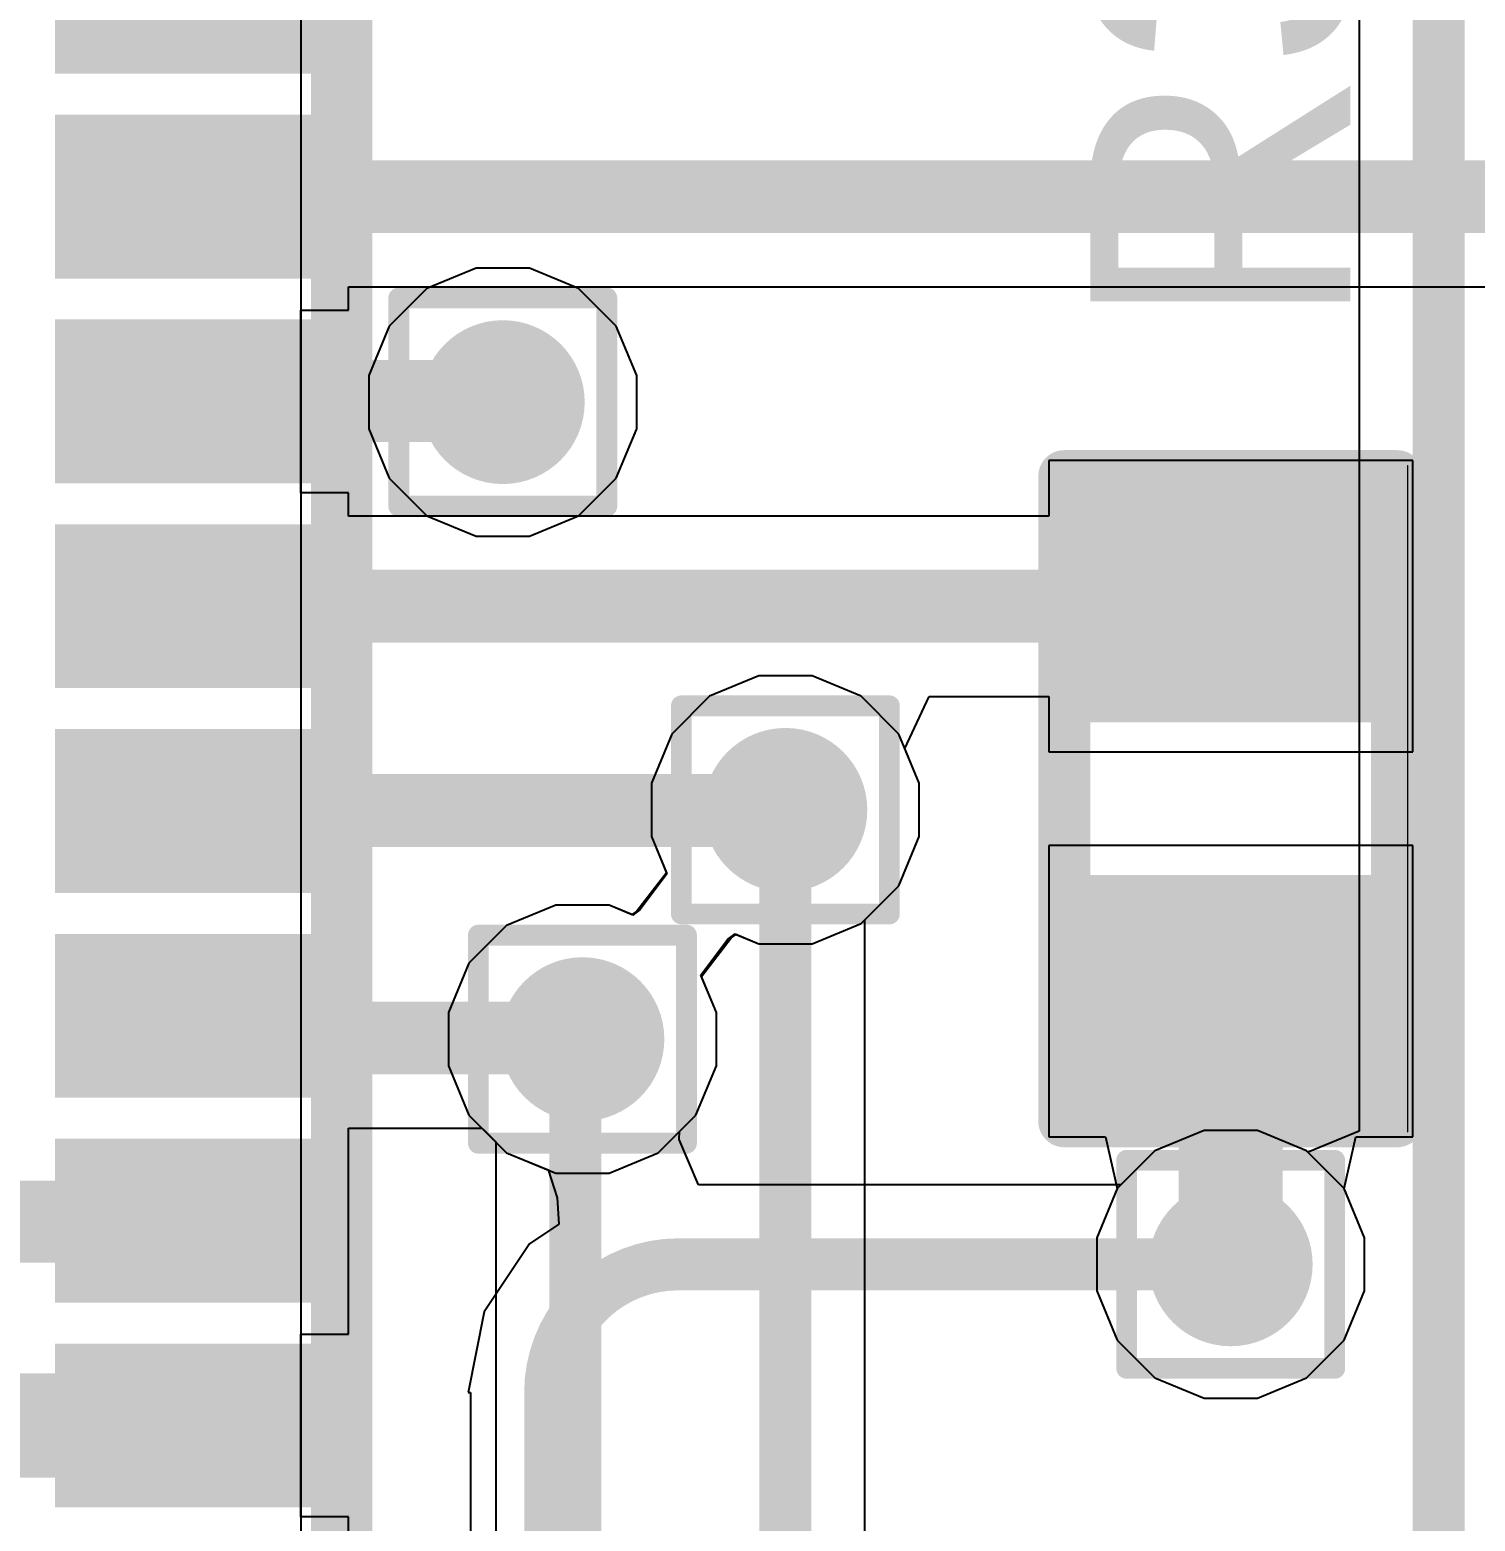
# Model space of a CAD drawing. Header units: inches. Extents: x -12 to 5355, y -7 to 5366.
# Drawn here: x 28.183 to 31.712, y 38.946 to 42.587 of the extents above; entities that cross this region are included whole.
import ezdxf

# ---------------------------------------------------------------- set-up
doc = ezdxf.new("R2010")
doc.units = ezdxf.units.IN
for name, color, linetype in [('BOTTOM LAYER', 5, 'Continuous'), ('Drill Drawing', 1, 'Continuous'), ('GROUND1', 16, 'Continuous'), ('GROUND2', 156, 'Continuous'), ('POWER', 76, 'Continuous'), ('SIGNAL', 90, 'Continuous'), ('TOP LAYER', 1, 'Continuous'), ('Top Overlay', 2, 'Continuous'), ('Top Paste', 8, 'Continuous'), ('Top Solder', 216, 'Continuous'), ('Via Holes', 16, 'Continuous')]:
    doc.layers.add(name, color=color, linetype=linetype)
doc.styles.add('Arial', font='', dxfattribs={"height": 0.2})
doc.styles.get('Arial').set_extended_font_data('Arial')

# ---------------------------------------------------------------- blocks, each defined once
blk = doc.blocks.new('R___0402_25')
at = {"layer": 'TOP LAYER'}
for points in [[(-0.6985, -0.3175), (-0.6985, 0.3175), (-0.2412999999999999, 0.3175), (-0.2413, -0.3175)], [(0.2412999999999999, -0.3175), (0.2413, 0.3175), (0.6985, 0.3175), (0.6985, -0.3175)]]:
    blk.add_hatch(color=1, dxfattribs=at).paths.add_polyline_path(points)
at = {"layer": 'Top Paste'}
for points in [[(-0.6985, -0.3175), (-0.6985, 0.3175), (-0.2412999999999999, 0.3175), (-0.2413, -0.3175)], [(0.2412999999999999, -0.3175), (0.2413, 0.3175), (0.6985, 0.3175), (0.6985, -0.3175)]]:
    blk.add_hatch(color=8, dxfattribs=at).paths.add_polyline_path(points)
at = {"layer": 'Top Solder'}
for points in [[(-0.75350116, -0.37250116), (-0.75350116, 0.37250116), (-0.1862988399999999, 0.37250116), (-0.18629884, -0.37250116)], [(0.1862988399999999, -0.37250116), (0.18629884, 0.37250116), (0.75350116, 0.37250116), (0.75350116, -0.37250116)]]:
    blk.add_hatch(color=216, dxfattribs=at).paths.add_polyline_path(points)
at = {"layer": 'Top Overlay'}
for points in [[(-0.7874, 0.4064, 0.127, 0.127, 0), (0.7874, 0.4064, 0.127, 0.127, 0)], [(-0.7874, 0.4064, 0.127, 0.127, 0), (-0.7874, -0.4064, 0.127, 0.127, 0)], [(0.7874, 0.4064, 0.127, 0.127, 0), (0.7874, -0.4064, 0.127, 0.127, 0)], [(-0.7874, -0.4064, 0.127, 0.127, 0), (0.7874, -0.4064, 0.127, 0.127, 0)], [(-0.8128, -0.4318, 0.0032258, 0.0032258, 0), (0.8128, -0.4318, 0.0032258, 0.0032258, 0)]]:
    blk.add_lwpolyline(points, format="xyseb", dxfattribs=at)
for points in [[(-0.8191499999999999, 0.4064, 0.0635, 0.0635, 1), (-0.7556499999999999, 0.4064, 0.0635, 0.0635, 1)], [(-0.8191499999999999, 0.4064, 0.0635, 0.0635, 1), (-0.7556499999999999, 0.4064, 0.0635, 0.0635, 1)], [(0.7556499999999999, 0.4064, 0.0635, 0.0635, 1), (0.8191499999999999, 0.4064, 0.0635, 0.0635, 1)], [(0.7556499999999999, 0.4064, 0.0635, 0.0635, 1), (0.8191499999999999, 0.4064, 0.0635, 0.0635, 1)], [(-0.8191499999999999, -0.4064, 0.0635, 0.0635, 1), (-0.7556499999999999, -0.4064, 0.0635, 0.0635, 1)], [(-0.8191499999999999, -0.4064, 0.0635, 0.0635, 1), (-0.7556499999999999, -0.4064, 0.0635, 0.0635, 1)], [(0.7556499999999999, -0.4064, 0.0635, 0.0635, 1), (0.8191499999999999, -0.4064, 0.0635, 0.0635, 1)], [(0.7556499999999999, -0.4064, 0.0635, 0.0635, 1), (0.8191499999999999, -0.4064, 0.0635, 0.0635, 1)], [(-0.81360518, -0.4318, 0.0016129, 0.0016129, 1), (-0.8119948199999999, -0.4318, 0.0016129, 0.0016129, 1)], [(0.8119948199999999, -0.4318, 0.0016129, 0.0016129, 1), (0.81360518, -0.4318, 0.0016129, 0.0016129, 1)]]:
    blk.add_lwpolyline(points, format="xyseb", close=True, dxfattribs=at)
blk = doc.blocks.new('LGA50P1600X1050X104_161N_85')
at = {"layer": 'TOP LAYER'}
for points in [[(-2.90002468, -4.85000046), (-2.60002528, -4.85000046), (-2.60002528, -5.38999938), (-2.90002468, -5.38999938)], [(-2.40002314, -4.85000046), (-2.10002374, -4.85000046), (-2.10002374, -5.38999938), (-2.40002314, -5.38999938)], [(-1.90002414, -4.85000046), (-1.60002474, -4.85000046), (-1.60002474, -5.38999938), (-1.90002414, -5.38999938)], [(-1.40002514, -4.85000046), (-1.10002574, -4.85000046), (-1.10002574, -5.38999938), (-1.40002514, -5.38999938)], [(-0.9000235999999999, -4.85000046), (-0.6000242, -4.85000046), (-0.6000242, -5.38999938), (-0.9000235999999999, -5.38999938)], [(-0.4000246, -4.85000046), (-0.1000252, -4.85000046), (-0.1000252, -5.38999938), (-0.4000246, -5.38999938)], [(0.09997693999999999, -4.85000046), (0.39997634, -4.85000046), (0.39997634, -5.38999938), (0.09997693999999999, -5.38999938)], [(0.59997594, -4.85000046), (0.89997534, -4.85000046), (0.89997534, -5.38999938), (0.59997594, -5.38999938)]]:
    blk.add_hatch(color=1, dxfattribs=at).paths.add_polyline_path(points)
at = {"layer": 'Top Paste'}
for points in [[(-2.90002468, -4.85000046), (-2.60002528, -4.85000046), (-2.60002528, -5.38999938), (-2.90002468, -5.38999938)], [(-2.40002314, -4.85000046), (-2.10002374, -4.85000046), (-2.10002374, -5.38999938), (-2.40002314, -5.38999938)], [(-1.90002414, -4.85000046), (-1.60002474, -4.85000046), (-1.60002474, -5.38999938), (-1.90002414, -5.38999938)], [(-1.40002514, -4.85000046), (-1.10002574, -4.85000046), (-1.10002574, -5.38999938), (-1.40002514, -5.38999938)], [(-0.9000235999999999, -4.85000046), (-0.6000242, -4.85000046), (-0.6000242, -5.38999938), (-0.9000235999999999, -5.38999938)], [(-0.4000246, -4.85000046), (-0.1000252, -4.85000046), (-0.1000252, -5.38999938), (-0.4000246, -5.38999938)], [(0.09997693999999999, -4.85000046), (0.39997634, -4.85000046), (0.39997634, -5.38999938), (0.09997693999999999, -5.38999938)], [(0.59997594, -4.85000046), (0.89997534, -4.85000046), (0.89997534, -5.38999938), (0.59997594, -5.38999938)]]:
    blk.add_hatch(color=8, dxfattribs=at).paths.add_polyline_path(points)
at = {"layer": 'Top Solder'}
for points in [[(-2.95002458, -4.800000559999999), (-2.55002538, -4.800000559999999), (-2.55002538, -5.43999928), (-2.95002458, -5.43999928)], [(-2.45002304, -4.800000559999999), (-2.05002384, -4.800000559999999), (-2.05002384, -5.43999928), (-2.45002304, -5.43999928)], [(-1.95002404, -4.800000559999999), (-1.55002484, -4.800000559999999), (-1.55002484, -5.43999928), (-1.95002404, -5.43999928)], [(-1.45002504, -4.800000559999999), (-1.05002584, -4.800000559999999), (-1.05002584, -5.43999928), (-1.45002504, -5.43999928)], [(-0.9500234999999999, -4.800000559999999), (-0.5500243, -4.800000559999999), (-0.5500243, -5.43999928), (-0.9500234999999999, -5.43999928)], [(-0.4500245, -4.800000559999999), (-0.05002529999999999, -4.800000559999999), (-0.05002529999999999, -5.43999928), (-0.4500245, -5.43999928)], [(0.04997703999999999, -4.800000559999999), (0.44997624, -4.800000559999999), (0.44997624, -5.43999928), (0.04997703999999999, -5.43999928)], [(0.54997604, -4.800000559999999), (0.9499752399999999, -4.800000559999999), (0.9499752399999999, -5.43999928), (0.54997604, -5.43999928)]]:
    blk.add_hatch(color=216, dxfattribs=at).paths.add_polyline_path(points)
at = {"layer": 'TOP LAYER'}
blk.add_line((8.14999894, -5.39999936), (-8.14999894, -5.39999936), dxfattribs=at)
at = {"layer": 'Top Overlay'}
blk.add_lwpolyline([(-8.24999874, -5.49999916, 0.1499997, 0.1499997, 0), (8.25000128, -5.49999916, 0.1499997, 0.1499997, 0)], format="xyseb", dxfattribs=at)

msp = doc.modelspace()

# ---------------------------------------------------------------- hatches: boundary and pattern name
at = {"layer": 'BOTTOM LAYER'}
h = msp.add_hatch(color=5, dxfattribs=at)
edge = h.paths.add_edge_path()
edge.add_arc((29.33758674, 41.67801164), 0.1999996, 0, 360)
h = msp.add_hatch(color=5, dxfattribs=at)
edge = h.paths.add_edge_path()
edge.add_arc((30.027626, 40.6825958), 0.1999996, 0, 360)
h = msp.add_hatch(color=5, dxfattribs=at)
edge = h.paths.add_edge_path()
edge.add_arc((29.53203135999999, 40.12284584), 0.1999996, 0, 360)
h = msp.add_hatch(color=5, dxfattribs=at)
edge = h.paths.add_edge_path()
edge.add_arc((31.115, 39.5732), 0.1999996, 0, 360)
at = {"layer": 'GROUND1'}
h = msp.add_hatch(color=16, dxfattribs=at)
edge = h.paths.add_edge_path()
edge.add_arc((29.33758674, 41.67801164), 0.1999996, 0, 360)
h = msp.add_hatch(color=16, dxfattribs=at)
edge = h.paths.add_edge_path()
edge.add_arc((30.027626, 40.6825958), 0.1999996, 0, 360)
h = msp.add_hatch(color=16, dxfattribs=at)
edge = h.paths.add_edge_path()
edge.add_arc((29.53203135999999, 40.12284584), 0.1999996, 0, 360)
h = msp.add_hatch(color=16, dxfattribs=at)
edge = h.paths.add_edge_path()
edge.add_arc((31.115, 39.5732), 0.1999996, 0, 360)
at = {"layer": 'GROUND2'}
h = msp.add_hatch(color=156, dxfattribs=at)
edge = h.paths.add_edge_path()
edge.add_arc((29.33758674, 41.67801164), 0.1999996, 0, 360)
h = msp.add_hatch(color=156, dxfattribs=at)
edge = h.paths.add_edge_path()
edge.add_arc((30.027626, 40.6825958), 0.1999996, 0, 360)
h = msp.add_hatch(color=156, dxfattribs=at)
edge = h.paths.add_edge_path()
edge.add_arc((29.53203135999999, 40.12284584), 0.1999996, 0, 360)
h = msp.add_hatch(color=156, dxfattribs=at)
edge = h.paths.add_edge_path()
edge.add_arc((31.115, 39.5732), 0.1999996, 0, 360)
at = {"layer": 'POWER'}
h = msp.add_hatch(color=76, dxfattribs=at)
edge = h.paths.add_edge_path()
edge.add_arc((29.33758674, 41.67801164), 0.1999996, 0, 360)
h = msp.add_hatch(color=76, dxfattribs=at)
edge = h.paths.add_edge_path()
edge.add_arc((30.027626, 40.6825958), 0.1999996, 0, 360)
h = msp.add_hatch(color=76, dxfattribs=at)
edge = h.paths.add_edge_path()
edge.add_arc((29.53203135999999, 40.12284584), 0.1999996, 0, 360)
h = msp.add_hatch(color=76, dxfattribs=at)
edge = h.paths.add_edge_path()
edge.add_arc((31.115, 39.5732), 0.1999996, 0, 360)
at = {"layer": 'SIGNAL'}
h = msp.add_hatch(color=90, dxfattribs=at)
edge = h.paths.add_edge_path()
edge.add_arc((29.33758674, 41.67801164), 0.1999996, 0, 360)
h = msp.add_hatch(color=90, dxfattribs=at)
edge = h.paths.add_edge_path()
edge.add_arc((30.027626, 40.6825958), 0.1999996, 0, 360)
h = msp.add_hatch(color=90, dxfattribs=at)
edge = h.paths.add_edge_path()
edge.add_arc((29.53203135999999, 40.12284584), 0.1999996, 0, 360)
h = msp.add_hatch(color=90, dxfattribs=at)
edge = h.paths.add_edge_path()
edge.add_arc((31.115, 39.5732), 0.1999996, 0, 360)
at = {"layer": 'TOP LAYER'}
h = msp.add_hatch(color=1, dxfattribs=at)
edge = h.paths.add_edge_path()
edge.add_arc((29.33758674, 41.67801164), 0.1999996, 0, 360)
for points in [[(28.29420046, 41.82977156), (28.29420046, 41.52977216), (28.90399858, 41.52977216), (28.90399858, 41.82977156)], [(28.29420046, 39.32977148), (28.29420046, 39.02977207999999), (28.90399858, 39.02977207999999), (28.90399858, 39.32977148)]]:
    msp.add_hatch(color=1, dxfattribs=at).paths.add_polyline_path(points)
h = msp.add_hatch(color=1, dxfattribs=at)
edge = h.paths.add_edge_path()
edge.add_arc((30.027626, 40.6825958), 0.1999996, 0, 360)
h = msp.add_hatch(color=1, dxfattribs=at)
edge = h.paths.add_edge_path()
edge.add_arc((29.53203135999999, 40.12284584), 0.1999996, 0, 360)
h = msp.add_hatch(color=1, dxfattribs=at)
edge = h.paths.add_edge_path()
edge.add_arc((31.115, 39.5732), 0.1999996, 0, 360)
at = {"layer": 'Via Holes'}
h = msp.add_hatch(color=7, dxfattribs=at)
edge = h.paths.add_edge_path()
edge.add_arc((29.33758674, 41.67801164), 0.0999998, 0, 360)
h = msp.add_hatch(color=7, dxfattribs=at)
edge = h.paths.add_edge_path()
edge.add_arc((30.027626, 40.6825958), 0.0999998, 0, 360)
h = msp.add_hatch(color=7, dxfattribs=at)
edge = h.paths.add_edge_path()
edge.add_arc((29.53203135999999, 40.12284584), 0.0999998, 0, 360)
h = msp.add_hatch(color=7, dxfattribs=at)
edge = h.paths.add_edge_path()
edge.add_arc((31.115, 39.5732), 0.0999998, 0, 360)

# ---------------------------------------------------------------- linework, layer by layer
at = {"layer": 'BOTTOM LAYER'}
for p, q in [((29.96258168, 41.0095954), (29.8423965, 40.9598114)), ((30.09267032, 41.0095954), (29.96258168, 41.0095954)), ((30.2128555, 40.9598114), (30.09267032, 41.0095954)), ((29.8423965, 40.9598114), (29.7504104, 40.86782529999999)), ((30.3048416, 40.86782529999999), (30.2128555, 40.9598114)), ((29.7504104, 40.86782529999999), (29.7006264, 40.74764011999999)), ((30.35462559999999, 40.74764011999999), (30.3048416, 40.86782529999999)), ((29.7006264, 40.74764011999999), (29.7006264, 40.61755148)), ((30.35462559999999, 40.61755148), (30.35462559999999, 40.74764011999999)), ((29.7006264, 40.61755148), (29.73719478, 40.5292687)), ((30.3048416, 40.4973663), (30.35462559999999, 40.61755148)), ((29.73719478, 40.5292687), (29.66476414, 40.4355935)), ((30.22185726, 40.41438195999999), (30.3048416, 40.4973663)), ((29.46698704, 40.44984544), (29.34680186, 40.40006143999999)), ((29.59707568, 40.44984544), (29.46698704, 40.44984544)), ((29.65262294, 40.42683558), (29.59707568, 40.44984544)), ((29.66476414, 40.4355935), (29.65262294, 40.42683558)), ((30.22185726, 38.0779782), (30.22185726, 40.41438195999999)), ((29.34680186, 40.40006143999999), (29.25481576, 40.30807534)), ((29.25481576, 40.30807534), (29.20503176, 40.18789016)), ((29.20503176, 40.18789016), (29.20503176, 40.05780152)), ((29.20503176, 40.05780152), (29.25481576, 39.93761634)), ((29.25481576, 39.93761634), (29.32056874, 39.87186336)), ((29.32056874, 39.87186336), (29.32056874, 38.3779522)), ((31.04995568, 39.9001996), (30.9297705, 39.8504156)), ((31.18004432, 39.9001996), (31.04995568, 39.9001996)), ((31.3002295, 39.8504156), (31.18004432, 39.9001996)), ((30.9297705, 39.8504156), (30.8377844, 39.7584295)), ((31.3922156, 39.7584295), (31.3002295, 39.8504156)), ((30.8377844, 39.7584295), (30.7880004, 39.63824432)), ((31.4419996, 39.63824432), (31.3922156, 39.7584295)), ((30.7880004, 39.63824432), (30.7880004, 39.50815567999999)), ((31.4419996, 39.50815567999999), (31.4419996, 39.63824432)), ((30.7880004, 39.50815567999999), (30.8377844, 39.38797049999999)), ((31.3922156, 39.38797049999999), (31.4419996, 39.50815567999999)), ((30.8377844, 39.38797049999999), (30.9297705, 39.29598439999999)), ((31.3002295, 39.29598439999999), (31.3922156, 39.38797049999999)), ((30.9297705, 39.29598439999999), (31.04995568, 39.2462004)), ((31.18004432, 39.2462004), (31.3002295, 39.29598439999999)), ((31.04995568, 39.2462004), (31.18004432, 39.2462004))]:
    msp.add_line(p, q, dxfattribs=at)
for points in [[(30.027626, 38.0779782, 0.127, 0.127, 0), (30.027626, 40.6825958, 0.127, 0.127, 0)], [(29.5148, 38.3779522, 0.127, 0.127, 0), (29.5148, 40.12284584, 0.127, 0.127, 0)], [(29.5148, 40.12284584, 0.127, 0.127, 0), (29.53203135999999, 40.12284584, 0.127, 0.127, 0)]]:
    msp.add_lwpolyline(points, format="xyseb", dxfattribs=at)
for points in [[(29.995876, 40.6825958, 0.0635, 0.0635, 1), (30.059376, 40.6825958, 0.0635, 0.0635, 1)], [(29.48305, 40.12284584, 0.0635, 0.0635, 1), (29.54655, 40.12284584, 0.0635, 0.0635, 1)], [(29.48305, 40.12284584, 0.0635, 0.0635, 1), (29.54655, 40.12284584, 0.0635, 0.0635, 1)], [(29.50028136, 40.12284584, 0.0635, 0.0635, 1), (29.56378136, 40.12284584, 0.0635, 0.0635, 1)]]:
    msp.add_lwpolyline(points, format="xyseb", close=True, dxfattribs=at)
at = {"layer": 'Drill Drawing'}
for points in [[(29.08358674, 41.93201164, 0.0508, 0.0508, 0), (29.59158674, 41.93201164, 0.0508, 0.0508, 0)], [(29.08358674, 41.42401164, 0.0508, 0.0508, 0), (29.08358674, 41.93201164, 0.0508, 0.0508, 0)], [(29.59158674, 41.42401164, 0.0508, 0.0508, 0), (29.59158674, 41.93201164, 0.0508, 0.0508, 0)], [(29.08358674, 41.42401164, 0.0508, 0.0508, 0), (29.59158674, 41.42401164, 0.0508, 0.0508, 0)], [(29.773626, 40.9365958, 0.0508, 0.0508, 0), (30.281626, 40.9365958, 0.0508, 0.0508, 0)], [(29.773626, 40.4285958, 0.0508, 0.0508, 0), (29.773626, 40.9365958, 0.0508, 0.0508, 0)], [(30.281626, 40.4285958, 0.0508, 0.0508, 0), (30.281626, 40.9365958, 0.0508, 0.0508, 0)], [(29.773626, 40.4285958, 0.0508, 0.0508, 0), (30.281626, 40.4285958, 0.0508, 0.0508, 0)], [(29.27803136, 40.37684583999999, 0.0508, 0.0508, 0), (29.78603136, 40.37684583999999, 0.0508, 0.0508, 0)], [(29.27803136, 39.86884584, 0.0508, 0.0508, 0), (29.27803136, 40.37684583999999, 0.0508, 0.0508, 0)], [(29.78603136, 39.86884584, 0.0508, 0.0508, 0), (29.78603136, 40.37684583999999, 0.0508, 0.0508, 0)], [(29.27803136, 39.86884584, 0.0508, 0.0508, 0), (29.78603136, 39.86884584, 0.0508, 0.0508, 0)], [(30.861, 39.8272, 0.0508, 0.0508, 0), (31.369, 39.8272, 0.0508, 0.0508, 0)], [(30.861, 39.3192, 0.0508, 0.0508, 0), (30.861, 39.8272, 0.0508, 0.0508, 0)], [(31.369, 39.3192, 0.0508, 0.0508, 0), (31.369, 39.8272, 0.0508, 0.0508, 0)], [(30.861, 39.3192, 0.0508, 0.0508, 0), (31.369, 39.3192, 0.0508, 0.0508, 0)]]:
    msp.add_lwpolyline(points, format="xyseb", dxfattribs=at)
for points in [[(29.07088674, 41.93201164, 0.0254, 0.0254, 1), (29.09628674, 41.93201164, 0.0254, 0.0254, 1)], [(29.07088674, 41.93201164, 0.0254, 0.0254, 1), (29.09628674, 41.93201164, 0.0254, 0.0254, 1)], [(29.57888674, 41.93201164, 0.0254, 0.0254, 1), (29.60428674, 41.93201164, 0.0254, 0.0254, 1)], [(29.57888674, 41.93201164, 0.0254, 0.0254, 1), (29.60428674, 41.93201164, 0.0254, 0.0254, 1)], [(29.07088674, 41.42401164, 0.0254, 0.0254, 1), (29.09628674, 41.42401164, 0.0254, 0.0254, 1)], [(29.07088674, 41.42401164, 0.0254, 0.0254, 1), (29.09628674, 41.42401164, 0.0254, 0.0254, 1)], [(29.57888674, 41.42401164, 0.0254, 0.0254, 1), (29.60428674, 41.42401164, 0.0254, 0.0254, 1)], [(29.57888674, 41.42401164, 0.0254, 0.0254, 1), (29.60428674, 41.42401164, 0.0254, 0.0254, 1)], [(29.76092599999999, 40.9365958, 0.0254, 0.0254, 1), (29.786326, 40.9365958, 0.0254, 0.0254, 1)], [(29.76092599999999, 40.9365958, 0.0254, 0.0254, 1), (29.786326, 40.9365958, 0.0254, 0.0254, 1)], [(30.268926, 40.9365958, 0.0254, 0.0254, 1), (30.294326, 40.9365958, 0.0254, 0.0254, 1)], [(30.268926, 40.9365958, 0.0254, 0.0254, 1), (30.294326, 40.9365958, 0.0254, 0.0254, 1)], [(29.76092599999999, 40.4285958, 0.0254, 0.0254, 1), (29.786326, 40.4285958, 0.0254, 0.0254, 1)], [(29.76092599999999, 40.4285958, 0.0254, 0.0254, 1), (29.786326, 40.4285958, 0.0254, 0.0254, 1)], [(30.268926, 40.4285958, 0.0254, 0.0254, 1), (30.294326, 40.4285958, 0.0254, 0.0254, 1)], [(30.268926, 40.4285958, 0.0254, 0.0254, 1), (30.294326, 40.4285958, 0.0254, 0.0254, 1)], [(29.26533136, 40.37684583999999, 0.0254, 0.0254, 1), (29.29073136, 40.37684583999999, 0.0254, 0.0254, 1)], [(29.26533136, 40.37684583999999, 0.0254, 0.0254, 1), (29.29073136, 40.37684583999999, 0.0254, 0.0254, 1)], [(29.77333136, 40.37684583999999, 0.0254, 0.0254, 1), (29.79873136, 40.37684583999999, 0.0254, 0.0254, 1)], [(29.77333136, 40.37684583999999, 0.0254, 0.0254, 1), (29.79873136, 40.37684583999999, 0.0254, 0.0254, 1)], [(29.26533136, 39.86884584, 0.0254, 0.0254, 1), (29.29073136, 39.86884584, 0.0254, 0.0254, 1)], [(29.26533136, 39.86884584, 0.0254, 0.0254, 1), (29.29073136, 39.86884584, 0.0254, 0.0254, 1)], [(29.77333136, 39.86884584, 0.0254, 0.0254, 1), (29.79873136, 39.86884584, 0.0254, 0.0254, 1)], [(29.77333136, 39.86884584, 0.0254, 0.0254, 1), (29.79873136, 39.86884584, 0.0254, 0.0254, 1)], [(30.84829999999999, 39.8272, 0.0254, 0.0254, 1), (30.8737, 39.8272, 0.0254, 0.0254, 1)], [(30.84829999999999, 39.8272, 0.0254, 0.0254, 1), (30.8737, 39.8272, 0.0254, 0.0254, 1)], [(31.3563, 39.8272, 0.0254, 0.0254, 1), (31.3817, 39.8272, 0.0254, 0.0254, 1)], [(31.3563, 39.8272, 0.0254, 0.0254, 1), (31.3817, 39.8272, 0.0254, 0.0254, 1)], [(30.84829999999999, 39.3192, 0.0254, 0.0254, 1), (30.8737, 39.3192, 0.0254, 0.0254, 1)], [(30.84829999999999, 39.3192, 0.0254, 0.0254, 1), (30.8737, 39.3192, 0.0254, 0.0254, 1)], [(31.3563, 39.3192, 0.0254, 0.0254, 1), (31.3817, 39.3192, 0.0254, 0.0254, 1)], [(31.3563, 39.3192, 0.0254, 0.0254, 1), (31.3817, 39.3192, 0.0254, 0.0254, 1)]]:
    msp.add_lwpolyline(points, format="xyseb", close=True, dxfattribs=at)
at = {"layer": 'GROUND1'}
for p, q in [((29.96258168, 41.0095954), (29.8423965, 40.9598114)), ((30.09267032, 41.0095954), (29.96258168, 41.0095954)), ((30.2128555, 40.9598114), (30.09267032, 41.0095954)), ((29.8423965, 40.9598114), (29.7504104, 40.86782529999999)), ((30.3048416, 40.86782529999999), (30.2128555, 40.9598114)), ((29.7504104, 40.86782529999999), (29.7006264, 40.74764011999999)), ((30.35462559999999, 40.74764011999999), (30.3048416, 40.86782529999999)), ((29.7006264, 40.74764011999999), (29.7006264, 40.61755148)), ((30.35462559999999, 40.61755148), (30.35462559999999, 40.74764011999999)), ((29.7006264, 40.61755148), (29.73719478, 40.5292687)), ((30.3048416, 40.4973663), (30.35462559999999, 40.61755148)), ((29.73719478, 40.5292687), (29.66476414, 40.4355935)), ((30.2128555, 40.4053802), (30.3048416, 40.4973663)), ((29.46698704, 40.44984544), (29.34680186, 40.40006143999999)), ((29.59707568, 40.44984544), (29.46698704, 40.44984544)), ((29.65262294, 40.42683558), (29.59707568, 40.44984544)), ((29.66476414, 40.4355935), (29.65262294, 40.42683558)), ((29.34680186, 40.40006143999999), (29.25481576, 40.30807534)), ((29.89489322, 40.36984814), (29.90703442, 40.37860606)), ((29.90703442, 40.37860606), (29.96258168, 40.35559619999999)), ((30.09267032, 40.35559619999999), (30.2128555, 40.4053802)), ((29.82246258, 40.27617294), (29.89489322, 40.36984814)), ((29.96258168, 40.35559619999999), (30.09267032, 40.35559619999999)), ((29.25481576, 40.30807534), (29.20503176, 40.18789016)), ((29.85903096, 40.18789016), (29.82246258, 40.27617294)), ((29.20503176, 40.18789016), (29.20503176, 40.05780152)), ((29.85903096, 40.05780152), (29.85903096, 40.18789016)), ((29.20503176, 40.05780152), (29.25481576, 39.93761634)), ((29.80924696, 39.93761634), (29.85903096, 40.05780152)), ((29.25481576, 39.93761634), (29.34680186, 39.84563024)), ((29.71726086, 39.84563024), (29.80924696, 39.93761634)), ((31.04995568, 39.9001996), (30.9297705, 39.8504156)), ((31.18004432, 39.9001996), (31.04995568, 39.9001996)), ((31.3002295, 39.8504156), (31.18004432, 39.9001996)), ((29.34680186, 39.84563024), (29.46698704, 39.79584624)), ((29.59707568, 39.79584624), (29.71726086, 39.84563024)), ((30.9297705, 39.8504156), (30.8377844, 39.7584295)), ((31.3922156, 39.7584295), (31.3002295, 39.8504156)), ((29.46698704, 39.79584624), (29.59707568, 39.79584624)), ((30.8377844, 39.7584295), (30.7880004, 39.63824432)), ((31.4419996, 39.63824432), (31.3922156, 39.7584295)), ((30.7880004, 39.63824432), (30.7880004, 39.50815567999999)), ((31.4419996, 39.50815567999999), (31.4419996, 39.63824432)), ((30.7880004, 39.50815567999999), (30.8377844, 39.38797049999999)), ((31.3922156, 39.38797049999999), (31.4419996, 39.50815567999999)), ((30.8377844, 39.38797049999999), (30.9297705, 39.29598439999999)), ((31.3002295, 39.29598439999999), (31.3922156, 39.38797049999999)), ((30.9297705, 39.29598439999999), (31.04995568, 39.2462004)), ((31.18004432, 39.2462004), (31.3002295, 39.29598439999999)), ((31.04995568, 39.2462004), (31.18004432, 39.2462004))]:
    msp.add_line(p, q, dxfattribs=at)
at = {"layer": 'GROUND2'}
for p, q in [((29.96258168, 41.0095954), (29.8423965, 40.9598114)), ((30.09267032, 41.0095954), (29.96258168, 41.0095954)), ((30.2128555, 40.9598114), (30.09267032, 41.0095954)), ((29.8423965, 40.9598114), (29.7504104, 40.86782529999999)), ((30.3048416, 40.86782529999999), (30.2128555, 40.9598114)), ((29.7504104, 40.86782529999999), (29.7006264, 40.74764011999999)), ((30.35462559999999, 40.74764011999999), (30.3048416, 40.86782529999999)), ((29.7006264, 40.74764011999999), (29.7006264, 40.61755148)), ((30.35462559999999, 40.61755148), (30.35462559999999, 40.74764011999999)), ((29.7006264, 40.61755148), (29.73827682, 40.52665758)), ((30.3048416, 40.4973663), (30.35462559999999, 40.61755148)), ((29.73827682, 40.52665758), (29.67321218, 40.439467)), ((30.2128555, 40.4053802), (30.3048416, 40.4973663)), ((29.46698704, 40.44984544), (29.34680186, 40.40006143999999)), ((29.59707568, 40.44984544), (29.46698704, 40.44984544)), ((29.65503594, 40.42583736), (29.59707568, 40.44984544)), ((29.67321218, 40.439467), (29.65503594, 40.42583736)), ((29.34680186, 40.40006143999999), (29.25481576, 40.30807534)), ((29.88644518, 40.36597464), (29.90462142, 40.37960428)), ((29.90462142, 40.37960428), (29.96258168, 40.35559619999999)), ((30.09267032, 40.35559619999999), (30.2128555, 40.4053802)), ((29.82138054, 40.27878406), (29.88644518, 40.36597464)), ((29.96258168, 40.35559619999999), (30.09267032, 40.35559619999999)), ((29.25481576, 40.30807534), (29.20503176, 40.18789016)), ((29.85903096, 40.18789016), (29.82138054, 40.27878406)), ((29.20503176, 40.18789016), (29.20503176, 40.05780152)), ((29.85903096, 40.05780152), (29.85903096, 40.18789016)), ((29.20503176, 40.05780152), (29.25481576, 39.93761634)), ((29.80924696, 39.93761634), (29.85903096, 40.05780152)), ((29.25481576, 39.93761634), (29.34680186, 39.84563024)), ((29.71726086, 39.84563024), (29.80924696, 39.93761634)), ((31.04995568, 39.9001996), (30.9297705, 39.8504156)), ((31.18004432, 39.9001996), (31.04995568, 39.9001996)), ((31.3002295, 39.8504156), (31.18004432, 39.9001996)), ((29.34680186, 39.84563024), (29.46698704, 39.79584624)), ((29.59707568, 39.79584624), (29.71726086, 39.84563024)), ((30.9297705, 39.8504156), (30.8377844, 39.7584295)), ((31.3922156, 39.7584295), (31.3002295, 39.8504156)), ((29.46698704, 39.79584624), (29.59707568, 39.79584624)), ((30.8377844, 39.7584295), (30.7880004, 39.63824432)), ((31.4419996, 39.63824432), (31.3922156, 39.7584295)), ((30.7880004, 39.63824432), (30.7880004, 39.50815567999999)), ((31.4419996, 39.50815567999999), (31.4419996, 39.63824432)), ((30.7880004, 39.50815567999999), (30.8377844, 39.38797049999999)), ((31.3922156, 39.38797049999999), (31.4419996, 39.50815567999999)), ((30.8377844, 39.38797049999999), (30.9297705, 39.29598439999999)), ((31.3002295, 39.29598439999999), (31.3922156, 39.38797049999999)), ((30.9297705, 39.29598439999999), (31.04995568, 39.2462004)), ((31.18004432, 39.2462004), (31.3002295, 39.29598439999999)), ((31.04995568, 39.2462004), (31.18004432, 39.2462004))]:
    msp.add_line(p, q, dxfattribs=at)
at = {"layer": 'POWER'}
for p, q in [((29.27254242, 42.00501123999999), (29.15235724, 41.95522724)), ((29.40263106, 42.00501123999999), (29.27254242, 42.00501123999999)), ((29.52281624, 41.95522724), (29.40263106, 42.00501123999999)), ((29.15235724, 41.95522724), (29.06037114, 41.86324114)), ((29.61480234, 41.86324114), (29.52281624, 41.95522724)), ((29.06037114, 41.86324114), (29.01058713999999, 41.74305596)), ((29.66458634, 41.74305596), (29.61480234, 41.86324114)), ((29.01058713999999, 41.74305596), (29.01058713999999, 41.61296732)), ((29.66458634, 41.61296732), (29.66458634, 41.74305596)), ((29.01058713999999, 41.61296732), (29.06037114, 41.49278214)), ((29.61480234, 41.49278214), (29.66458634, 41.61296732)), ((29.06037114, 41.49278214), (29.15235724, 41.40079604)), ((29.52281624, 41.40079604), (29.61480234, 41.49278214)), ((29.15235724, 41.40079604), (29.27254242, 41.35101204)), ((29.40263106, 41.35101204), (29.52281624, 41.40079604)), ((29.27254242, 41.35101204), (29.40263106, 41.35101204)), ((29.96258168, 41.0095954), (29.8423965, 40.9598114)), ((30.09267032, 41.0095954), (29.96258168, 41.0095954)), ((30.2128555, 40.9598114), (30.09267032, 41.0095954)), ((29.8423965, 40.9598114), (29.7504104, 40.86782529999999)), ((30.3048416, 40.86782529999999), (30.2128555, 40.9598114)), ((29.7504104, 40.86782529999999), (29.7006264, 40.74764011999999)), ((30.35462559999999, 40.74764011999999), (30.3048416, 40.86782529999999)), ((29.7006264, 40.74764011999999), (29.7006264, 40.61755148)), ((30.35462559999999, 40.61755148), (30.35462559999999, 40.74764011999999)), ((29.7006264, 40.61755148), (29.73719478, 40.5292687)), ((30.3048416, 40.4973663), (30.35462559999999, 40.61755148)), ((29.73719478, 40.5292687), (29.66476414, 40.4355935)), ((30.2128555, 40.4053802), (30.3048416, 40.4973663)), ((29.46698704, 40.44984544), (29.34680186, 40.40006143999999)), ((29.59707568, 40.44984544), (29.46698704, 40.44984544)), ((29.65262294, 40.42683558), (29.59707568, 40.44984544)), ((29.66476414, 40.4355935), (29.65262294, 40.42683558)), ((29.34680186, 40.40006143999999), (29.25481576, 40.30807534)), ((29.89489322, 40.36984814), (29.90703442, 40.37860606)), ((29.90703442, 40.37860606), (29.96258168, 40.35559619999999)), ((30.09267032, 40.35559619999999), (30.2128555, 40.4053802)), ((29.82246258, 40.27617294), (29.89489322, 40.36984814)), ((29.96258168, 40.35559619999999), (30.09267032, 40.35559619999999)), ((29.25481576, 40.30807534), (29.20503176, 40.18789016)), ((29.85903096, 40.18789016), (29.82246258, 40.27617294)), ((29.20503176, 40.18789016), (29.20503176, 40.05780152)), ((29.85903096, 40.05780152), (29.85903096, 40.18789016)), ((29.20503176, 40.05780152), (29.25481576, 39.93761634)), ((29.80924696, 39.93761634), (29.85903096, 40.05780152)), ((29.25481576, 39.93761634), (29.34680186, 39.84563024)), ((29.71726086, 39.84563024), (29.80924696, 39.93761634)), ((31.04995568, 39.9001996), (30.9297705, 39.8504156)), ((31.18004432, 39.9001996), (31.04995568, 39.9001996)), ((31.3002295, 39.8504156), (31.18004432, 39.9001996)), ((29.34680186, 39.84563024), (29.46698704, 39.79584624)), ((29.59707568, 39.79584624), (29.71726086, 39.84563024)), ((30.9297705, 39.8504156), (30.8377844, 39.7584295)), ((31.3922156, 39.7584295), (31.3002295, 39.8504156)), ((29.46698704, 39.79584624), (29.59707568, 39.79584624)), ((30.8377844, 39.7584295), (30.7880004, 39.63824432)), ((31.4419996, 39.63824432), (31.3922156, 39.7584295)), ((30.7880004, 39.63824432), (30.7880004, 39.50815567999999)), ((31.4419996, 39.50815567999999), (31.4419996, 39.63824432)), ((30.7880004, 39.50815567999999), (30.8377844, 39.38797049999999)), ((31.3922156, 39.38797049999999), (31.4419996, 39.50815567999999)), ((30.8377844, 39.38797049999999), (30.9297705, 39.29598439999999)), ((31.3002295, 39.29598439999999), (31.3922156, 39.38797049999999)), ((30.9297705, 39.29598439999999), (31.04995568, 39.2462004)), ((31.18004432, 39.2462004), (31.3002295, 39.29598439999999)), ((31.04995568, 39.2462004), (31.18004432, 39.2462004))]:
    msp.add_line(p, q, dxfattribs=at)
at = {"layer": 'SIGNAL'}
for p, q in [((31.42876874, 45.80375142), (31.42876874, 39.89865527999999)), ((29.96258168, 41.0095954), (29.8423965, 40.9598114)), ((30.09267032, 41.0095954), (29.96258168, 41.0095954)), ((30.2128555, 40.9598114), (30.09267032, 41.0095954)), ((29.8423965, 40.9598114), (29.7504104, 40.86782529999999)), ((30.3048416, 40.86782529999999), (30.2128555, 40.9598114)), ((29.7504104, 40.86782529999999), (29.7006264, 40.74764011999999)), ((30.35462559999999, 40.74764011999999), (30.3048416, 40.86782529999999)), ((29.7006264, 40.74764011999999), (29.7006264, 40.61755148)), ((30.35462559999999, 40.61755148), (30.35462559999999, 40.74764011999999)), ((29.7006264, 40.61755148), (29.73827682, 40.52665758)), ((30.3048416, 40.4973663), (30.35462559999999, 40.61755148)), ((29.73827682, 40.52665758), (29.67321218, 40.439467)), ((30.2128555, 40.4053802), (30.3048416, 40.4973663)), ((29.46698704, 40.44984544), (29.34680186, 40.40006143999999)), ((29.59707568, 40.44984544), (29.46698704, 40.44984544)), ((29.65503594, 40.42583736), (29.59707568, 40.44984544)), ((29.67321218, 40.439467), (29.65503594, 40.42583736)), ((29.34680186, 40.40006143999999), (29.25481576, 40.30807534)), ((29.88644518, 40.36597464), (29.90462142, 40.37960428)), ((29.90462142, 40.37960428), (29.96258168, 40.35559619999999)), ((30.09267032, 40.35559619999999), (30.2128555, 40.4053802)), ((29.82138054, 40.27878406), (29.88644518, 40.36597464)), ((29.96258168, 40.35559619999999), (30.09267032, 40.35559619999999)), ((29.25481576, 40.30807534), (29.20503176, 40.18789016)), ((29.85903096, 40.18789016), (29.82138054, 40.27878406)), ((29.20503176, 40.18789016), (29.20503176, 40.05780152)), ((29.85903096, 40.05780152), (29.85903096, 40.18789016)), ((29.20503176, 40.05780152), (29.25481576, 39.93761634)), ((29.80924696, 39.93761634), (29.85903096, 40.05780152)), ((29.25481576, 39.93761634), (29.34680186, 39.84563024)), ((29.76892446, 39.89729384), (29.80924696, 39.93761634)), ((29.76844694, 39.87794412), (29.76892446, 39.89729384)), ((29.8158408, 39.76743126), (29.76844694, 39.87794412)), ((31.04995568, 39.9001996), (30.9297705, 39.8504156)), ((31.18004432, 39.9001996), (31.04995568, 39.9001996)), ((31.3002295, 39.8504156), (31.18004432, 39.9001996)), ((31.42876874, 39.89865527999999), (31.30376772, 39.84687738)), ((29.34680186, 39.84563024), (29.44808944, 39.80367451999999)), ((30.9297705, 39.8504156), (30.84678616, 39.76743126)), ((31.30376772, 39.84687738), (31.3002295, 39.8504156)), ((29.44808944, 39.80367451999999), (29.4705278, 39.73526216)), ((30.84678616, 39.76743126), (29.8158408, 39.76743126)), ((29.4705278, 39.73526216), (29.47429462, 39.67084522)), ((29.47429462, 39.67084522), (29.40316446, 39.62331673999999)), ((29.40316446, 39.62331673999999), (29.29197088, 39.45690355999999)), ((29.29197088, 39.45690355999999), (29.252926, 39.26060728)), ((29.252926, 39.26060728), (29.25904994, 39.26060728)), ((29.25904994, 39.26060728), (29.25904994, 31.45117408))]:
    msp.add_line(p, q, dxfattribs=at)
for points in [[(31.623, 38.8721092, 0.127, 0.127, 0), (31.623, 45.80375142, 0.127, 0.127, 0)], [(29.4532812, 39.26060728, 0.127, 0.127, -0.4142135623730951), (29.76587392, 39.5732, 0.127, 0.127, 0)], [(29.76587392, 39.5732, 0.127, 0.127, 0), (31.115, 39.5732, 0.127, 0.127, 0)], [(29.4532812, 13.54414868, 0.127, 0.127, 0), (29.4532812, 39.26060728, 0.127, 0.127, 0)]]:
    msp.add_lwpolyline(points, format="xyseb", dxfattribs=at)
for points in [[(29.73412392, 39.5732, 0.0635, 0.0635, 1), (29.79762392, 39.5732, 0.0635, 0.0635, 1)], [(29.73412392, 39.5732, 0.0635, 0.0635, 1), (29.79762392, 39.5732, 0.0635, 0.0635, 1)], [(31.08325, 39.5732, 0.0635, 0.0635, 1), (31.14675, 39.5732, 0.0635, 0.0635, 1)], [(29.4215312, 39.26060728, 0.0635, 0.0635, 1), (29.4850312, 39.26060728, 0.0635, 0.0635, 1)], [(29.4215312, 39.26060728, 0.0635, 0.0635, 1), (29.4850312, 39.26060728, 0.0635, 0.0635, 1)]]:
    msp.add_lwpolyline(points, format="xyseb", close=True, dxfattribs=at)
at = {"layer": 'TOP LAYER'}
for p, q in [((28.96119938, 41.90277623999999), (28.96119938, 41.95964684)), ((28.96119938, 41.95964684), (31.89046962, 41.95964684)), ((28.84419936, 41.45677509999999), (28.84419936, 41.90277623999999)), ((28.84419936, 41.90277623999999), (28.96119938, 41.90277623999999)), ((31.5595, 41.5353754), (30.6705, 41.5353754)), ((30.6705, 41.5353754), (30.6705, 41.3999045)), ((31.5595, 40.82417539999999), (31.5595, 41.5353754)), ((28.96119938, 41.45677509999999), (28.84419936, 41.45677509999999)), ((28.96119938, 41.3999045), (28.96119938, 41.45677509999999)), ((30.6705, 41.3999045), (28.96119938, 41.3999045)), ((30.31941358, 40.83264376), (30.37895626, 40.9596463)), ((30.37895626, 40.9596463), (30.6705, 40.9596463)), ((30.6705, 40.9596463), (30.6705, 40.82417539999999)), ((30.35462559999999, 40.74764011999999), (30.31941358, 40.83264376)), ((30.6705, 40.82417539999999), (31.5595, 40.82417539999999)), ((30.35462559999999, 40.61755148), (30.35462559999999, 40.74764011999999)), ((30.3048416, 40.4973663), (30.35462559999999, 40.61755148)), ((31.5595, 40.5955754), (30.6705, 40.5955754)), ((30.6705, 40.5955754), (30.6705, 39.8843754)), ((31.5595, 39.8843754), (31.5595, 40.5955754)), ((30.2128555, 40.4053802), (30.3048416, 40.4973663)), ((29.89489322, 40.36984814), (29.90703442, 40.37860606)), ((29.90703442, 40.37860606), (29.96258168, 40.35559619999999)), ((30.09267032, 40.35559619999999), (30.2128555, 40.4053802)), ((29.82246258, 40.27617294), (29.89489322, 40.36984814)), ((29.96258168, 40.35559619999999), (30.09267032, 40.35559619999999)), ((29.85903096, 40.18789016), (29.82246258, 40.27617294)), ((29.85903096, 40.05780152), (29.85903096, 40.18789016)), ((29.80924696, 39.93761634), (29.85903096, 40.05780152)), ((28.96119938, 39.40277616), (28.96119938, 39.90577998)), ((28.96119938, 39.90577998), (29.28665212, 39.90577998)), ((29.28665212, 39.90577998), (29.34680186, 39.84563024)), ((29.71726086, 39.84563024), (29.80924696, 39.93761634)), ((30.6705, 39.8843754), (30.80944308, 39.8843754)), ((30.80944308, 39.8843754), (30.8377844, 39.75842695999999)), ((31.3922156, 39.75842695999999), (31.42055692, 39.8843754)), ((31.42055692, 39.8843754), (31.5595, 39.8843754)), ((29.34680186, 39.84563024), (29.46698704, 39.79584624)), ((29.59707568, 39.79584624), (29.71726086, 39.84563024)), ((29.46698704, 39.79584624), (29.59707568, 39.79584624)), ((30.8377844, 39.75842695999999), (30.7880004, 39.63824432)), ((31.4419996, 39.63824432), (31.3922156, 39.75842695999999)), ((30.7880004, 39.63824432), (30.7880004, 39.50815567999999)), ((31.4419996, 39.50815567999999), (31.4419996, 39.63824432)), ((30.7880004, 39.50815567999999), (30.8377844, 39.38797049999999)), ((31.3922156, 39.38797049999999), (31.4419996, 39.50815567999999)), ((28.84419936, 38.95677501999999), (28.84419936, 39.40277616)), ((28.84419936, 39.40277616), (28.96119938, 39.40277616)), ((30.8377844, 39.38797049999999), (30.9297705, 39.29598439999999)), ((31.3002295, 39.29598439999999), (31.3922156, 39.38797049999999)), ((30.9297705, 39.29598439999999), (31.04995568, 39.2462004)), ((31.18004432, 39.2462004), (31.3002295, 39.29598439999999)), ((31.04995568, 39.2462004), (31.18004432, 39.2462004)), ((28.96119938, 38.95677501999999), (28.84419936, 38.95677501999999)), ((28.96119938, 38.89990442), (28.96119938, 38.95677501999999))]:
    msp.add_line(p, q, dxfattribs=at)
for points in [[(28.56419992, 42.17977594, 0.1778, 0.1778, 0), (31.89046962, 42.17977594, 0.1778, 0.1778, 0)], [(28.56492382, 41.6804983, 0.1999996, 0.1999996, 0), (29.33510008, 41.6804983, 0.1999996, 0.1999996, 0)], [(28.56419992, 41.1797754, 0.1778, 0.1778, 0), (31.115, 41.1797754, 0.1778, 0.1778, 0)], [(28.5672657, 40.72750807999999, 0.1778, 0.1778, 0), (28.61359022, 40.68118355999999, 0.1778, 0.1778, 0)], [(28.56419992, 40.67977386, 0.15200122, 0.15200122, 0), (28.5672657, 40.67670808, 0.15200122, 0.15200122, 0)], [(28.61359022, 40.68118355999999, 0.1778, 0.1778, 0), (30.02621376, 40.68118355999999, 0.1778, 0.1778, 0)], [(30.02621376, 40.68118355999999, 0.1778, 0.1778, 0), (30.027626, 40.6825958, 0.1778, 0.1778, 0)], [(31.115, 39.5732, 0.254, 0.254, 0), (31.115, 40.2399754, 0.254, 0.254, 0)], [(28.5672657, 40.12590908, 0.1778, 0.1778, 0), (29.52896812, 40.12590908, 0.1778, 0.1778, 0)], [(27.79008666, 39.67728665999999, 0.1999996, 0.1999996, 0), (28.56026292, 39.67728665999999, 0.1999996, 0.1999996, 0)], [(28.56026292, 39.67728665999999, 0.1999996, 0.1999996, 0), (28.56098682, 39.67656276, 0.1999996, 0.1999996, 0)], [(26.68962658, 39.17977432, 0.254, 0.254, 0), (28.56419992, 39.17977432, 0.254, 0.254, 0)]]:
    msp.add_lwpolyline(points, format="xyseb", dxfattribs=at)
for points in [[(28.51974992, 42.17977594, 0.08889999999999999, 0.08889999999999999, 1), (28.60864991999999, 42.17977594, 0.08889999999999999, 0.08889999999999999, 1)], [(28.51492392, 41.6804983, 0.0999998, 0.0999998, 1), (28.61492372, 41.6804983, 0.0999998, 0.0999998, 1)], [(29.28510018, 41.6804983, 0.0999998, 0.0999998, 1), (29.38509998, 41.6804983, 0.0999998, 0.0999998, 1)], [(28.51974992, 41.1797754, 0.08889999999999999, 0.08889999999999999, 1), (28.60864991999999, 41.1797754, 0.08889999999999999, 0.08889999999999999, 1)], [(31.07055, 41.1797754, 0.08889999999999999, 0.08889999999999999, 1), (31.15945, 41.1797754, 0.08889999999999999, 0.08889999999999999, 1)], [(28.5228157, 40.72750807999999, 0.08889999999999999, 0.08889999999999999, 1), (28.6117157, 40.72750807999999, 0.08889999999999999, 0.08889999999999999, 1)], [(28.52619898, 40.67977386, 0.07599934, 0.07599934, 1), (28.60220086, 40.67977386, 0.07599934, 0.07599934, 1)], [(28.52926476, 40.67670808, 0.07599934, 0.07599934, 1), (28.60526664, 40.67670808, 0.07599934, 0.07599934, 1)], [(28.56914022, 40.68118355999999, 0.08889999999999999, 0.08889999999999999, 1), (28.65804022, 40.68118355999999, 0.08889999999999999, 0.08889999999999999, 1)], [(28.56914022, 40.68118355999999, 0.08889999999999999, 0.08889999999999999, 1), (28.65804022, 40.68118355999999, 0.08889999999999999, 0.08889999999999999, 1)], [(29.98176376, 40.68118355999999, 0.08889999999999999, 0.08889999999999999, 1), (30.07066376, 40.68118355999999, 0.08889999999999999, 0.08889999999999999, 1)], [(29.98176376, 40.68118355999999, 0.08889999999999999, 0.08889999999999999, 1), (30.07066376, 40.68118355999999, 0.08889999999999999, 0.08889999999999999, 1)], [(29.983176, 40.6825958, 0.08889999999999999, 0.08889999999999999, 1), (30.072076, 40.6825958, 0.08889999999999999, 0.08889999999999999, 1)], [(31.0515, 40.2399754, 0.127, 0.127, 1), (31.1785, 40.2399754, 0.127, 0.127, 1)], [(28.5228157, 40.12590908, 0.08889999999999999, 0.08889999999999999, 1), (28.6117157, 40.12590908, 0.08889999999999999, 0.08889999999999999, 1)], [(29.48451812, 40.12590908, 0.08889999999999999, 0.08889999999999999, 1), (29.57341812, 40.12590908, 0.08889999999999999, 0.08889999999999999, 1)], [(28.51026302, 39.67728665999999, 0.0999998, 0.0999998, 1), (28.61026282, 39.67728665999999, 0.0999998, 0.0999998, 1)], [(28.51026302, 39.67728665999999, 0.0999998, 0.0999998, 1), (28.61026282, 39.67728665999999, 0.0999998, 0.0999998, 1)], [(28.51098692, 39.67656276, 0.0999998, 0.0999998, 1), (28.61098672, 39.67656276, 0.0999998, 0.0999998, 1)], [(31.0515, 39.5732, 0.127, 0.127, 1), (31.1785, 39.5732, 0.127, 0.127, 1)], [(28.50069992, 39.17977432, 0.127, 0.127, 1), (28.62769992, 39.17977432, 0.127, 0.127, 1)]]:
    msp.add_lwpolyline(points, format="xyseb", close=True, dxfattribs=at)

# ---------------------------------------------------------------- block references
at = {"rotation": 90}
for name, p in [('LGA50P1600X1050X104_161N_85', (23.4442, 41.9297993)), ('R___0402_25', (31.115, 40.7098754))]:
    msp.add_blockref(name, p, dxfattribs=at)

# ---------------------------------------------------------------- texts
at = {"layer": 'Top Overlay', "style": 'Arial'}
msp.add_text('R37', height=0.635, rotation=90, dxfattribs=at).set_placement((31.40699586, 41.85100849999999))

doc.saveas('drawing.dxf')
